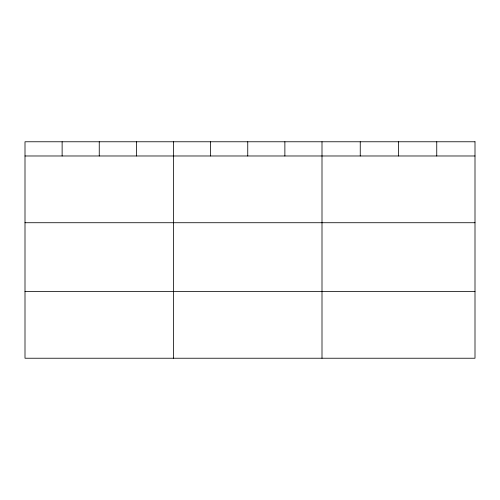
<?xml version="1.0" encoding="UTF-8"?>
<svg xmlns="http://www.w3.org/2000/svg" width="500" height="500" viewBox="0 0 500 500"><rect width="100%" height="100%" fill="white"/><g stroke="black" fill="none" stroke-linecap="round" stroke-linejoin="round"><path stroke-width="0.75" d="M25 155.981L475 155.981M25 222.725L475 222.725M25 291.488L475 291.488M436.75 141.769L436.75 155.981M398.5 141.769L398.5 155.981M360.25 141.769L360.25 155.981M322 141.769L322 358.231M284.875 141.769L284.875 155.981M247.75 141.769L247.75 155.981M210.625 141.769L210.625 155.981M173.5 141.769L173.5 358.231M136.375 141.769L136.375 155.981M99.25 141.769L99.25 155.981M62.125 141.769L62.125 155.981M475 141.769L25 141.769L25 358.231L475 358.231L475 141.769"/></g></svg>
